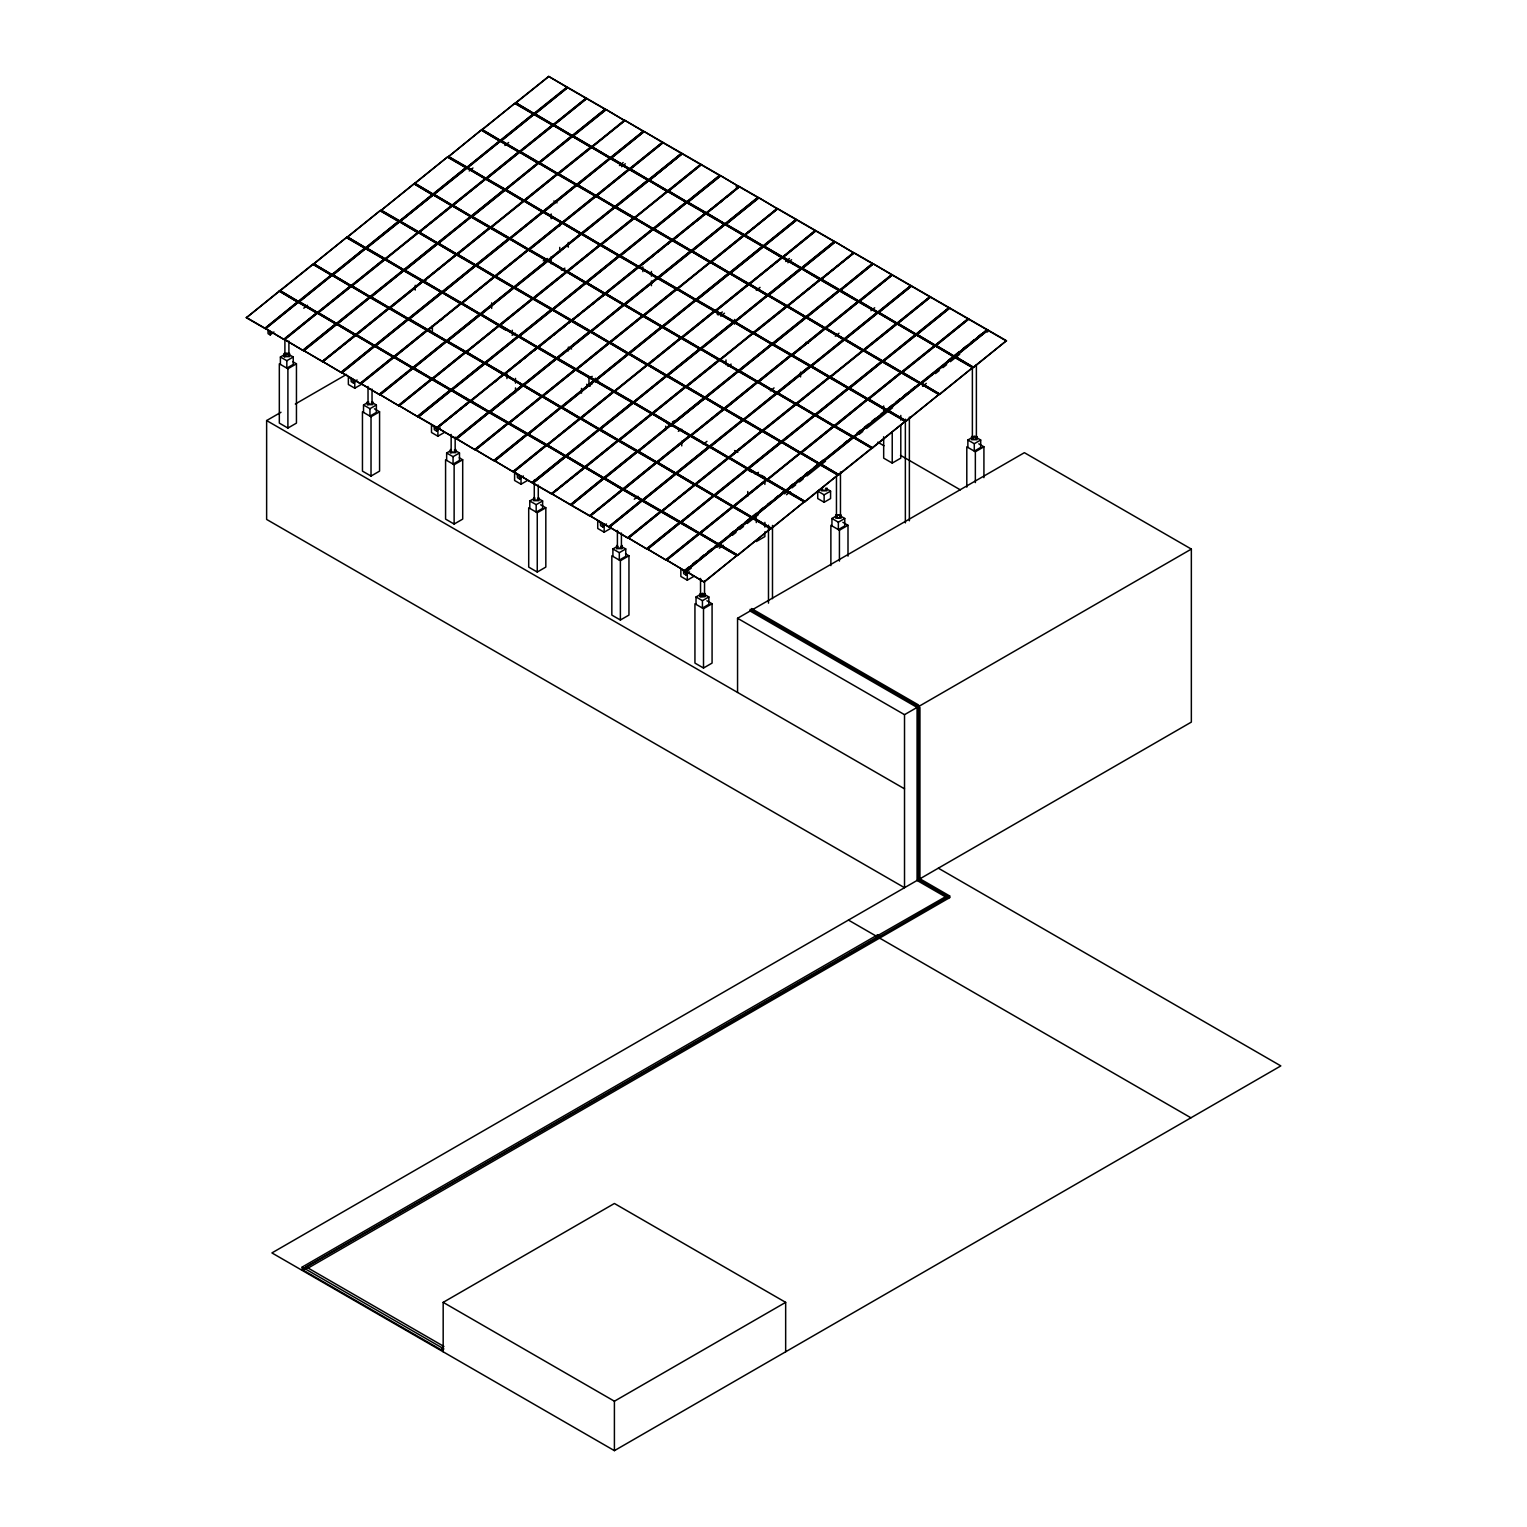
<?xml version="1.0" encoding="UTF-8"?>
<svg xmlns="http://www.w3.org/2000/svg" width="1527" height="1527" viewBox="0 0 1527 1527"><rect width="100%" height="100%" fill="white"/><g stroke="black" fill="none" stroke-linecap="round" stroke-linejoin="round"><path stroke-width="1.5" d="M289.557 356.631L284.175 356.631L284.175 353.52L289.557 353.52L289.557 356.364M372.683 401.563L372.683 404.674L367.301 404.617L367.301 401.83M621.642 548.46L621.413 547.601M822.118 488.468L821.507 490.797L826.89 490.797L826.89 487.972M284.175 353.844L289.023 353.539M455.218 450.331L455.81 449.549L455.81 452.66L450.427 452.622L450.427 449.511L451.038 450.331M621.413 546.303L622.062 545.483L622.062 548.651L616.66 548.651L616.66 545.483M976.784 436.817L977.032 439.7L971.63 439.7L971.63 436.531L977.032 436.531M534.126 497.535L533.534 500.665L538.936 500.665L538.936 497.821M840.69 515.191L841.11 518.168L835.708 518.111L835.708 515L836.204 515.859M700.282 596.637L704.94 596.351M279.212 291.084L246.362 317.75L264.82 328.42L297.689 302.079L279.212 291.084L297.689 302.079M246.362 317.75L279.231 291.409M279.956 290.55L312.825 264.209L331.359 275.242L298.49 301.582L279.956 290.55L298.49 301.582M313.703 263.751L346.572 237.41L364.972 248.042L332.18 274.745L313.646 263.713L332.18 274.745M347.373 236.914L380.242 210.573L398.662 221.205L365.85 247.908L347.316 236.876L365.85 247.908M280.033 290.913L312.901 264.572M313.703 264.076L346.572 237.41M347.392 237.239L380.242 210.573M413.932 183.736L381.063 210.402L399.54 221.071L432.408 194.731L413.932 183.736L432.408 194.731M414.733 183.24L447.602 156.899L466.021 167.531L433.21 194.234L414.676 183.202L433.21 194.234M381.063 210.402L413.932 184.061M414.752 183.564L447.602 156.899M448.423 156.727L481.291 130.062L499.768 141.057L466.899 167.397L448.423 156.727L481.234 130.024L499.768 141.057M482.036 129.528L514.962 103.225L533.381 113.857L500.57 140.56L482.036 129.528L500.57 140.56M515.725 102.691L548.651 76.388L567.128 87.383L534.259 113.723L515.725 102.691L534.259 113.723M482.112 129.89L514.962 103.225M515.782 103.053L548.651 76.713M264.82 328.42L297.612 301.716M298.433 301.22L331.302 274.879L312.92 264.266M332.103 274.383L364.972 248.042M365.793 247.546L398.662 221.205M399.54 221.071L432.332 194.368M433.153 193.872L466.021 167.531M265.526 328.496L298.395 302.155L316.795 312.787L284.003 339.49L265.469 328.458L284.003 339.49M299.197 301.659L332.008 275.28L350.485 285.95L317.673 312.653L299.139 301.621L317.673 312.653M466.899 167.397L499.692 140.694M500.512 140.179L533.381 113.857M265.526 328.82L298.395 302.155M299.216 301.983L332.065 275.318L350.542 286.312M332.886 274.822L365.755 248.481L384.155 259.113L351.363 285.816L332.829 274.784L351.363 285.816M404.044 269.955L385.606 258.979L404.044 269.955L436.856 243.251L418.474 232.638L385.033 258.979L366.499 247.947L399.425 221.644L417.902 232.638L399.425 221.644M400.246 221.148L433.057 194.769L451.591 205.801L418.722 232.142L400.246 221.472L433.114 194.807M534.183 113.342L567.051 87.02L548.67 76.407M332.886 275.146L365.755 248.481M366.575 248.309L399.444 221.969M433.859 194.273L466.785 167.97L485.262 178.964L452.393 205.305L433.859 194.273L452.393 205.305M467.586 167.474L500.455 141.133L518.875 151.765L486.082 178.468L467.548 167.436L486.082 178.468M400.246 221.472L433.114 195.132M433.935 194.635L466.804 168.294M467.606 167.798L500.455 141.133M501.276 140.637L534.145 114.296L552.545 124.928L519.753 151.631L501.219 140.599L519.753 151.631M534.946 113.8L567.815 87.459L586.234 98.091L553.423 124.794L534.889 113.761L553.423 124.794M501.295 140.961L534.145 114.296M534.965 114.124L567.815 87.459M283.927 339.128L316.795 312.787M317.616 312.291L350.485 285.95M351.286 285.454L384.155 259.113M284.48 339.433L317.349 313.092L335.806 323.762L303.014 350.466L284.48 339.433L303.014 350.466M385.033 258.979L417.844 232.276M418.722 232.142L451.515 205.439L433.134 194.826M452.316 204.942L485.185 178.602L466.804 167.989M284.556 339.796L317.406 313.13L335.883 324.125M318.15 312.596L351.076 286.293L369.553 297.288L336.684 323.629L318.15 312.596L336.684 323.629M351.897 285.797L384.709 259.418L403.243 270.451L370.374 296.792L351.84 285.759L370.374 296.792M486.006 178.105L518.875 151.765M519.676 151.268L552.545 124.928M553.366 124.431L586.234 98.091M318.227 312.959L351.095 286.637M351.897 286.122L384.766 259.8M385.587 259.285L418.436 232.619L436.913 243.614M419.257 232.123L452.126 205.782L470.602 216.777L437.734 243.117L419.2 232.085L437.734 243.117M452.927 205.286L485.796 178.945L504.215 189.577L471.404 216.28L452.87 205.248L471.404 216.28M419.257 232.448L452.126 206.107M452.946 205.611L485.796 178.945M519.485 152.108L486.617 178.774L505.093 189.443L537.962 163.103L519.428 152.07L537.962 163.103M520.23 151.574L553.156 125.271L571.632 136.266L538.764 162.606L520.287 151.612M553.977 124.775L586.845 98.434L605.246 109.066L572.453 135.769L553.919 124.737L572.453 135.769M486.617 178.774L519.485 152.433M520.306 151.936L553.175 125.596M553.977 125.099L586.845 98.434M302.938 350.103L335.806 323.762M336.627 323.266L369.496 296.925L351.115 286.312M370.298 296.429L403.166 270.088L384.785 259.475M403.987 269.592L436.856 243.251M437.657 242.755L470.526 216.414L452.145 205.801M341.208 372.512L322.674 361.498L341.208 372.512L374 345.808L355.619 335.196L322.197 361.536L303.663 350.504L336.589 324.201L355.066 335.196L336.589 324.201M471.347 215.918L504.215 189.577M505.093 189.443L537.886 162.74M538.764 162.606L571.575 135.903L553.175 125.29M303.72 350.886L336.589 324.545M337.391 323.705L370.259 297.364L388.679 307.996L355.867 334.699L337.333 323.667L355.867 334.699M371.08 296.868L403.949 270.527L422.349 281.159L389.557 307.862L371.023 296.83L389.557 307.862M437.619 243.69L404.77 270.374L423.227 281.025L456.096 254.685L437.619 243.69L456.096 254.685M572.377 135.407L605.246 109.066M337.41 324.048L370.259 297.364M371.08 297.211L403.949 270.527M404.77 270.374L437.638 244.034M438.383 243.156L471.289 216.853L489.709 227.485L456.917 254.188L438.383 243.156L456.917 254.188M491.121 227.332L509.598 238.327L542.467 211.986L524.009 201.01L490.587 227.351L472.129 216.7L504.979 190.016L523.456 201.01L504.998 190.035M505.781 189.52L538.592 163.141L557.069 173.811L524.257 200.514L505.723 189.482L524.257 200.514M438.44 243.537L471.289 216.853M472.129 216.7L504.998 190.36M505.8 189.863L538.649 163.179M539.47 162.683L572.339 136.342L590.815 147.336L557.947 173.677L539.413 162.645L557.947 173.677M610.647 157.815L592.19 146.84L610.647 157.815L643.44 131.112L624.982 120.461L591.617 146.84L573.083 135.808L606.009 109.505L624.486 120.499L606.009 109.505M539.47 163.007L572.339 136.686M573.159 136.17L606.028 109.849M322.197 361.536L354.989 334.833M355.81 334.337L388.679 307.996M389.48 307.5L422.349 281.159M423.227 281.025L456.019 254.322M456.84 253.826L489.709 227.485M490.587 227.351L523.379 200.648M322.731 361.517L355.6 335.176L374.077 346.171M356.402 334.68L389.27 308.339L407.69 318.971L374.878 345.675L356.345 334.661L374.878 345.675M390.091 307.843L422.96 281.502L441.36 292.134L408.568 318.838L390.034 307.824L408.568 318.838M524.2 200.152L557.069 173.811M557.87 173.314L590.739 146.974L572.358 136.361M322.731 361.861L355.6 335.52M356.421 335.024L389.27 308.339M390.091 308.187L422.96 281.502M423.762 281.006L456.63 254.665L475.05 265.297L442.238 292.001L423.704 280.987L442.238 292.001M457.451 254.169L490.32 227.828L508.72 238.46L475.928 265.164L457.394 254.15L475.928 265.164M591.617 146.84L624.428 120.137M423.781 281.35L456.63 254.665M457.451 254.513L490.32 227.828M491.14 227.676L523.99 200.991L542.467 211.986M524.754 200.476L557.679 174.154L576.08 184.786L543.288 211.489L524.754 200.476L543.288 211.489M558.424 173.639L591.35 147.317L609.827 158.312L576.958 184.652L558.424 173.639L576.958 184.652M524.811 200.839L557.679 174.154M558.5 174.002L591.369 147.661M592.171 147.165L625.02 120.48M341.132 372.149L374 345.808M374.821 345.312L407.69 318.971M408.492 318.475L441.36 292.134M442.181 291.638L475.05 265.297M475.851 264.801L508.72 238.46M341.914 372.588L374.726 346.228L393.183 356.879L360.391 383.582L341.857 372.569L360.391 383.582M509.598 238.327L542.409 211.623M543.211 211.127L576.08 184.786M341.914 372.932L374.783 346.266L393.26 357.261M375.585 345.751L408.453 319.429L426.873 330.042L394.061 356.745L375.527 345.732L394.061 356.745M446.762 340.903L428.304 329.908L446.762 340.903L479.554 314.199L461.173 303.587L427.751 329.908L409.217 318.895L442.124 292.592L460.62 303.587L442.124 292.592M576.882 184.29L609.75 157.949L591.369 147.336M610.571 157.453L643.44 131.112M375.604 346.095L408.453 319.429M409.274 319.258L442.143 292.917M442.964 292.42L475.813 265.755L494.29 276.731L461.421 303.071L442.964 292.42L475.756 265.717L494.29 276.731M476.577 265.221L509.484 238.918L527.96 249.894L495.092 276.234L476.577 265.221L495.092 276.234M510.304 238.403L543.173 212.081L561.573 222.694L528.781 249.397L510.247 238.384L528.781 249.397M476.634 265.583L509.503 239.243M510.323 238.746L543.173 212.081M543.975 211.566L576.843 185.225L595.263 195.857L562.451 222.56L543.917 211.547L562.451 222.56M577.664 184.729L610.533 158.388L628.933 169.02L596.141 195.723L577.607 184.71L596.141 195.723M611.334 157.892L644.146 131.532L662.623 142.183L629.811 168.886L611.277 157.873L629.811 168.886M543.994 211.909L576.843 185.225M577.664 185.072L610.533 158.388M611.354 158.235L644.203 131.551L662.68 142.545M360.315 383.22L393.183 356.879M394.004 356.383L426.873 330.042M427.751 329.908L460.543 303.205M461.421 303.071L494.214 276.368M495.034 275.872L527.903 249.531L509.522 238.918M360.868 383.544L393.794 357.242L412.271 368.236L379.402 394.577L360.868 383.544L379.402 394.577M394.596 356.745L427.465 330.405L445.884 341.036L413.073 367.74L394.539 356.707L413.073 367.74M528.705 249.035L561.573 222.694M562.394 222.198L595.263 195.857M596.064 195.361L628.933 169.02M360.926 383.907L393.794 357.566M394.615 357.07L427.465 330.405M428.285 330.233L461.154 303.568L479.631 314.562M461.956 303.071L494.824 276.731L513.244 287.362L480.432 314.066L461.898 303.033L480.432 314.066M495.645 276.234L528.514 249.894L546.914 260.525L514.122 287.229L495.588 276.196L514.122 287.229M629.754 168.524L662.623 142.183M461.975 303.396L494.824 276.731M495.645 276.559L528.514 249.894M562.184 223.057L529.335 249.722L547.792 260.392L580.661 234.051L562.184 223.057L580.661 234.051M562.948 222.522L595.854 196.219L614.35 207.214L581.482 233.555L562.948 222.522L581.482 233.555M596.675 195.723L629.544 169.382L647.944 179.995L615.152 206.718L596.618 195.685L615.152 206.718M529.335 249.722L562.203 223.381M563.005 222.885L595.874 196.544M596.694 196.048L629.544 169.382M630.346 168.886L663.214 142.545L681.634 153.158L648.822 179.881L630.288 168.848L648.822 179.881M630.365 169.211L663.214 142.545M379.326 394.214L412.195 367.873L393.813 357.261M413.015 367.358L445.884 341.036M446.686 340.521L479.554 314.199M480.375 313.684L513.244 287.362M514.045 286.847L546.914 260.525M547.792 260.392L580.584 233.688M581.405 233.173L614.274 206.832L595.893 196.219M380.108 394.653L412.977 368.312L431.377 378.944L398.585 405.648L380.051 394.615L398.585 405.648M413.722 367.778L446.647 341.475L465.048 352.107L432.256 378.811L413.722 367.778L432.256 378.811M480.318 314.638L447.468 341.304L465.926 351.974L498.795 325.633L480.318 314.638L498.795 325.633M615.076 206.336L647.944 179.995M648.765 179.499L681.634 153.158M380.108 394.978L412.977 368.312M413.798 368.141L446.647 341.475M447.468 341.304L480.337 314.963M481.081 314.104L514.007 287.801L532.408 298.433L499.615 325.136L481.081 314.104L499.615 325.136M514.752 287.267L547.678 260.964L566.154 271.959L533.286 298.299L514.752 287.267L533.286 298.299M548.498 260.468L581.31 234.089L599.767 244.759L566.975 271.462L548.441 260.43L566.975 271.462M481.158 314.467L514.007 287.801M514.828 287.63L547.697 261.289M548.498 260.793L581.367 234.127M582.169 233.631L615.037 207.29L633.457 217.922L600.645 244.625L582.111 233.593L600.645 244.625M653.346 228.764L634.888 217.788L653.346 228.764L686.138 202.06L667.681 191.39L634.335 217.788L615.801 206.756L648.727 180.453L667.204 191.448L648.727 180.453M582.188 233.955L615.037 207.29M615.858 207.118L648.727 180.778M649.548 180.281L682.34 153.578L649.548 180.281L668.005 190.951L700.817 164.248L682.397 153.616L649.529 179.957L668.005 190.951M398.509 405.285L431.377 378.944M432.179 378.448L465.048 352.107M465.926 351.974L498.737 325.27M499.539 324.774L532.408 298.433M533.228 297.937L566.097 271.596L547.716 260.983M399.12 405.628L431.988 379.288L450.389 389.919L417.596 416.623L399.062 405.59L417.596 416.623M432.733 378.753L465.659 352.451L484.078 363.082L451.267 389.786L432.733 378.753L451.267 389.786M566.899 271.1L599.767 244.759M600.588 244.263L633.457 217.922M399.12 405.953L431.988 379.288M432.809 379.116L465.659 352.451M466.479 351.954L499.348 325.614L517.748 336.245L484.956 362.949L466.422 351.916L484.956 362.949M500.092 325.079L533.018 298.777L551.438 309.408L518.626 336.112L500.092 325.079L518.626 336.112M566.708 271.94L533.839 298.605L552.316 309.275L585.185 282.934L566.708 271.94L585.185 282.934M634.335 217.788L667.127 191.085M667.948 190.589L700.817 164.248M466.479 352.279L499.348 325.614M500.169 325.442L533.018 298.777M533.839 298.605L566.708 272.264M567.452 271.405L600.378 245.103L618.779 255.734L585.986 282.438L567.452 271.405L585.986 282.438M601.142 244.568L634.049 218.266L652.525 229.26L619.657 255.601L601.142 244.568L619.657 255.601M567.529 271.768L600.378 245.103M601.199 244.931L634.068 218.59M634.888 218.094L667.738 191.429M668.54 190.932L701.408 164.592L719.828 175.223L687.016 201.927L668.482 190.894L687.016 201.927M668.559 191.257L701.408 164.592M417.52 416.26L450.389 389.919M451.209 389.423L484.078 363.082M484.88 362.586L517.748 336.245M518.569 335.749L551.438 309.408M552.316 309.275L585.108 282.571M585.91 282.075L618.779 255.734M451.152 390.358L418.303 417.043L436.779 427.694L469.648 401.353L451.152 390.358L469.648 401.353M489.461 411.832L471.022 400.857L489.461 411.832L522.272 385.128L503.795 374.478L470.45 400.857L451.916 389.824L484.842 363.521L503.318 374.516L484.842 363.521M485.586 362.987L518.455 336.646L536.931 347.316L504.12 374.02L485.643 363.025M619.599 255.238L652.468 228.897L634.087 218.285M653.27 228.401L686.138 202.06M686.959 201.564L719.828 175.223M418.303 417.043L451.171 390.702M451.992 390.187L484.861 363.865M485.662 363.35L518.512 336.684L536.989 347.679M519.275 336.15L552.201 309.847L570.678 320.842L537.809 347.183L519.275 336.15L537.809 347.183M623.36 304.98L604.845 293.967L571.976 320.288L590.51 331.321L623.302 304.617L604.921 294.005L571.48 320.346L553.022 309.676L585.872 283.01L604.348 294.005L585.872 283.01M519.333 336.513L552.201 310.191M553.022 309.676L585.891 283.354M586.692 282.514L619.561 256.173L637.962 266.805L605.169 293.508L586.635 282.476L605.169 293.508M620.306 255.639L653.232 229.336L671.651 239.968L638.84 266.671L620.306 255.639L638.84 266.671M654.052 228.84L686.921 202.499L705.321 213.131L672.529 239.834L653.995 228.802L672.529 239.834M586.692 282.839L619.561 256.173M620.382 256.002L653.232 229.336M654.052 229.165L686.921 202.499M720.591 175.662L687.742 202.327L706.199 212.997L739.068 186.657L720.591 175.662L739.068 186.657M687.742 202.327L720.61 175.987M436.779 427.694L469.572 400.99M470.45 400.857L503.242 374.153M504.12 374.02L536.931 347.316M537.733 346.82L570.602 320.479L552.22 309.866M437.256 427.655L470.182 401.334L488.583 411.966L455.79 438.669L437.256 427.655L455.79 438.669M571.48 320.346L604.291 293.642M605.093 293.146L637.962 266.805M638.782 266.309L671.651 239.968M437.314 428.018L470.182 401.334M471.003 401.181L503.853 374.497M504.616 373.981L537.542 347.66L555.943 358.291L523.15 384.995L504.616 373.981L523.15 384.995M538.344 347.163L571.213 320.823L589.613 331.454L556.821 358.158L538.287 347.144L556.821 358.158M672.453 239.472L705.321 213.131M706.199 212.997L739.011 186.294M504.673 374.344L537.542 347.66M538.363 347.507L571.213 320.823M605.646 293.451L638.572 267.149L657.049 278.143L624.18 304.484L605.646 293.451L624.18 304.484M639.317 266.614L672.243 240.312L690.662 250.943L657.851 277.647L639.317 266.614L657.851 277.647M572.033 320.67L604.902 294.329M605.723 293.833L638.591 267.492M639.393 266.996L672.243 240.312M673.063 239.815L705.932 213.475L724.332 224.106L691.54 250.81L673.006 239.777L691.54 250.81M706.734 212.978L739.602 186.638L758.022 197.269L725.21 223.973L706.677 212.94L725.21 223.973M673.063 240.159L705.932 213.475M706.753 213.322L739.602 186.638M455.714 438.306L488.583 411.966M489.403 411.469L522.272 385.128M523.074 384.632L555.943 358.291M556.744 357.795L589.613 331.454M590.51 331.321L623.302 304.617M624.104 304.121L656.973 277.78L638.591 267.168M456.478 438.745L489.346 412.405L507.766 423.036L474.954 449.74L456.439 438.726L474.954 449.74M523.036 385.567L490.186 412.252L508.644 422.903L541.512 396.562L523.036 385.567L541.512 396.562M657.793 277.284L690.662 250.943M691.464 250.447L724.332 224.106M725.153 223.61L758.022 197.269M456.497 439.089L489.346 412.405M490.186 412.252L523.036 385.911M523.78 385.052L556.706 358.73L575.125 369.362L542.314 396.066L523.78 385.052L542.314 396.066M557.47 358.215L590.395 331.893L608.872 342.888L576.003 369.229L557.527 358.234M591.197 331.397L624.009 305.037L642.485 315.688L609.674 342.392L591.14 331.378L609.674 342.392M523.856 385.415L556.706 358.73M557.527 358.578L590.395 332.237M591.216 331.741L624.066 305.056M624.829 304.541L657.755 278.219L676.156 288.851L643.363 315.555L624.829 304.541L643.363 315.555M696.045 299.693L677.606 288.718L696.045 299.693L728.856 272.989L710.379 262.339L677.034 288.718L658.5 277.704L691.426 251.382L709.902 262.377L691.426 251.382M692.189 250.867L725.058 224.526L743.515 235.177L710.723 261.88L692.189 250.867L710.723 261.88M624.887 304.904L657.755 278.219M658.576 278.067L691.445 251.726M692.246 251.23L725.115 224.545L743.592 235.54M758.785 197.708L725.936 224.393L744.393 235.043L777.262 208.703L758.785 197.708L777.262 208.703M725.936 224.393L758.804 198.052M474.897 449.377L507.766 423.036M508.644 422.903L541.436 396.199M542.257 395.703L575.125 369.362M576.003 369.229L608.796 342.525L590.415 331.913M475.508 449.74L508.376 423.399L526.777 434.012L493.985 460.734L475.451 449.701L493.985 460.734M609.617 342.029L642.485 315.688M643.287 315.192L676.156 288.851M475.508 450.064L508.376 423.399M542.047 396.562L509.197 423.227L527.655 433.897L560.524 407.556L542.047 396.562L560.524 407.556M542.848 396.066L575.717 369.725L594.137 380.338L561.344 407.06L542.81 396.027L561.344 407.06M609.407 342.888L576.557 369.553L595.015 380.204L627.883 353.882L609.407 342.888L627.883 353.882M677.034 288.718L709.845 262.014M710.647 261.518L743.515 235.177M744.393 235.043L777.205 208.34M509.197 423.227L542.066 396.886M542.868 396.39L575.717 369.725M576.557 369.553L609.426 343.212M610.151 342.353L643.077 316.051L661.496 326.663L628.685 353.367L610.151 342.353L628.685 353.367M643.84 315.516L676.766 289.214L695.243 300.208L662.374 326.53L643.84 315.516L662.374 326.53M610.227 342.716L643.077 316.051M643.898 315.879L676.766 289.538M677.587 289.042L710.437 262.377M711.2 261.842L744.126 235.54L762.527 246.152L729.734 272.856L711.2 261.842L729.734 272.856M744.928 235.024L777.797 208.703L796.216 219.315L763.405 246.019L744.871 235.005L763.405 246.019M711.258 262.205L744.126 235.54M744.947 235.368L777.797 208.703M493.908 460.352L526.777 434.012M527.655 433.897L560.447 407.175M561.268 406.678L594.137 380.338M595.015 380.204L627.807 353.5M628.628 353.004L661.496 326.663M662.298 326.167L695.167 299.826L676.785 289.214M494.672 460.81L527.54 434.47L545.96 445.101L513.148 471.805L494.614 460.772L513.148 471.805M579.706 418.627L561.173 407.594L528.361 434.298L546.838 444.968L579.706 418.627L561.249 407.652M695.988 299.33L728.856 272.989M729.658 272.493L762.527 246.152M494.691 461.135L527.54 434.47M528.361 434.298L561.23 407.633M561.974 407.098L594.9 380.796L613.32 391.427L580.508 418.131L561.974 407.098L580.508 418.131M614.732 391.275L633.209 402.269L666.077 375.928L647.543 364.896L614.198 391.294L595.721 380.624L628.532 353.92L647.066 364.953L628.609 353.978M763.347 245.656L796.216 219.315M562.051 407.461L594.9 380.796M595.721 380.624L628.59 354.283M629.391 353.462L662.26 327.122L680.679 337.753L647.868 364.457L629.334 353.424L647.868 364.457M663.081 326.625L695.949 300.285L714.35 310.916L681.557 337.62L663.023 326.587L681.557 337.62M729.62 273.448L696.77 300.113L715.228 310.783L748.096 284.442L729.62 273.448L748.096 284.442M629.41 353.787L662.26 327.122M663.081 326.95L695.949 300.285M696.77 300.113L729.639 273.772M763.309 246.61L730.44 273.276L748.917 283.946L781.786 257.605L763.252 246.572L781.786 257.605M764.054 246.076L796.979 219.773L815.38 230.405L782.587 257.109L764.111 246.114M730.44 273.276L763.309 246.935M764.13 246.439L796.979 219.773M513.091 471.442L545.96 445.101M546.838 444.968L579.63 418.264M580.451 417.768L613.32 391.427M513.702 471.786L546.513 445.407L564.971 456.077L532.179 482.78L513.645 471.748L532.179 482.78M614.198 391.294L646.99 364.59M647.811 364.094L680.679 337.753M681.481 337.238L714.35 310.916M513.702 472.11L546.571 445.445L565.047 456.439M547.372 444.949L580.241 418.608L598.718 429.602L565.849 455.943L547.315 444.911L565.849 455.943M581.043 418.112L613.911 391.771L632.331 402.403L599.519 429.106L580.985 418.074L599.519 429.106M715.228 310.783L748.039 284.079M748.917 283.946L781.709 257.242M782.587 257.109L815.38 230.405M547.391 445.273L580.26 418.932M581.062 418.436L613.911 391.771M614.751 391.599L647.601 364.934M648.345 364.399L681.271 338.097L699.69 348.729L666.879 375.432L648.345 364.399L666.879 375.432M682.092 337.601L714.96 311.26L733.361 321.892L700.569 348.595L682.035 337.562L700.569 348.595M648.421 364.762L681.271 338.097M682.092 337.925L714.96 311.26M748.631 284.423L715.781 311.088L734.239 321.758L767.108 295.417L748.574 284.385L767.108 295.417M749.452 283.927L782.32 257.586L800.721 268.218L767.928 294.921L749.394 283.888L767.928 294.921M783.065 257.051L815.991 230.749L834.41 241.381L801.599 268.084L783.065 257.051L801.599 268.084M715.781 311.088L748.65 284.747M749.452 284.251L782.32 257.586M783.141 257.414L815.991 230.749M532.102 482.417L564.971 456.077M565.773 455.58L598.641 429.24L580.26 418.627M599.462 428.743L632.331 402.403M633.209 402.269L666.001 375.566M666.822 375.069L699.69 348.729M565.734 456.516L584.211 467.51L565.773 456.535L532.885 483.181L551.342 493.851L584.707 467.472L603.165 478.123L570.373 504.826L551.839 493.794L584.746 467.491L603.222 478.485M700.492 348.232L733.361 321.892M734.239 321.758L767.05 295.055M767.852 294.558L800.721 268.218M532.885 483.181L565.753 456.859M566.498 455.981L599.424 429.679L617.824 440.31L585.032 467.014L566.498 455.981L585.032 467.014M600.168 429.144L633.094 402.842L651.571 413.836L618.702 440.177L600.168 429.144L618.702 440.177M633.915 402.345L666.784 376.005L685.184 386.636L652.392 413.34L633.858 402.307L652.392 413.34M801.541 267.721L834.41 241.381M566.555 456.344L599.424 429.679M600.245 429.507L633.113 403.166M633.915 402.67L666.784 376.005M667.585 375.508L700.454 349.168L718.931 360.162L686.062 386.503L667.528 375.47L686.062 386.503M738.763 370.641L720.305 359.666L738.763 370.641L771.555 343.938L753.097 333.268L719.751 359.666L701.217 348.633L734.143 322.331L752.62 333.325L734.143 322.331M734.945 321.834L767.757 295.455L786.29 306.488L753.422 332.829L734.888 321.796L753.422 332.829M667.604 375.833L700.473 349.492M701.275 348.996L734.143 322.655M734.964 322.159L767.814 295.494M801.484 268.657L768.635 295.322L787.111 305.992L819.98 279.651L801.484 268.657L819.98 279.651M854.185 252.795L821.316 279.136L839.793 290.13L872.604 263.427L854.127 252.757L820.782 279.155L802.324 268.485L835.116 241.781L853.65 252.814L835.193 241.839M768.635 295.322L801.503 268.981M802.324 268.485L835.193 242.144M551.342 493.851L584.154 467.147M584.956 466.651L617.824 440.31M618.645 439.814L651.514 413.473L633.132 402.861M652.315 412.977L685.184 386.636M686.005 386.14L718.873 359.799L700.492 349.187M585.566 466.995L618.435 440.654L636.835 451.286L604.043 477.989L585.509 466.957L604.043 477.989M652.105 413.817L619.256 440.501L637.713 451.152L670.582 424.811L652.105 413.817L670.582 424.811M719.751 359.666L752.544 332.962M753.365 332.466L786.233 306.125L767.833 295.513M787.111 305.992L819.904 279.288M551.896 494.175L584.765 467.835M585.585 467.338L618.435 440.654M619.256 440.501L652.124 414.161M652.869 413.283L685.795 386.98L704.195 397.612L671.403 424.315L652.869 413.283L671.403 424.315M686.539 386.446L719.465 360.143L737.942 371.137L705.073 397.478L686.539 386.446L705.073 397.478M820.782 279.155L853.574 252.451M652.926 413.664L685.795 386.98M686.616 386.827L719.484 360.487M720.286 359.99L753.155 333.306M753.956 332.81L786.825 306.469L805.302 317.463L772.433 343.804L753.899 332.771L772.433 343.804M787.646 305.973L820.514 279.632L838.915 290.264L806.122 316.967L787.588 305.934L806.122 316.967M753.975 333.153L786.844 306.812M787.646 306.316L820.514 279.632M821.335 279.46L854.127 252.757M570.373 504.826L603.165 478.123M603.967 477.627L636.835 451.286M637.713 451.152L670.525 424.449M671.326 423.952L704.195 397.612M705.016 397.115L737.885 370.775L719.503 360.162M738.686 370.278L771.555 343.938M772.376 343.441L805.244 317.101L786.863 306.488M571.079 505.246L603.928 478.562L622.405 489.556L589.537 515.897L571.079 505.246L603.871 478.543L622.405 489.556M604.692 478.046L637.618 451.725L656.018 462.357L623.226 489.06L604.692 478.046L623.226 489.06M638.42 451.228L671.288 424.888L689.708 435.519L656.896 462.223L638.362 451.209L656.896 462.223M704.92 398.032L672.109 424.735L690.586 435.386L723.454 409.045L704.92 398.032L723.454 409.045M806.046 316.604L838.915 290.264M839.793 290.13L872.604 263.427M604.749 478.409L637.618 451.725M638.439 451.572L671.288 424.888M704.978 398.051L672.109 424.391L709.673 446.418L742.542 420.078L724.008 409.045L742.542 420.078M705.779 397.554L738.648 371.214L757.068 381.845L724.256 408.549L705.722 397.535L724.256 408.549M739.469 370.717L772.338 344.377L790.738 355.008L757.946 381.712L739.412 370.698L757.946 381.712M672.109 424.735L704.978 398.394M705.798 397.898L738.648 371.214M739.469 371.061L772.338 344.377M806.008 317.54L773.158 344.224L791.616 354.875L824.485 328.534L806.008 317.54L824.485 328.534M806.771 317.024L839.678 290.703L858.098 301.334L825.286 328.038L806.771 317.024L825.286 328.038M840.442 290.168L873.31 263.847L891.844 274.86L858.976 301.201L840.442 290.168L858.976 301.201M773.158 344.224L806.027 317.883M806.829 317.387L839.678 290.703M840.518 290.55L873.368 263.866M622.348 489.194L589.537 515.897M623.15 488.697L656.018 462.357M656.839 461.86L689.708 435.519M723.378 408.682L690.586 435.386M724.199 408.186L757.068 381.845M590.109 515.897L623.035 489.594L641.435 500.226L608.643 526.93L590.166 515.935M623.856 489.423L656.648 462.719L623.856 489.423L642.313 500.092L675.182 473.752L656.744 462.776M757.869 381.349L790.738 355.008M824.408 328.171L791.616 354.875M825.229 327.675L858.098 301.334M590.166 516.26L623.035 489.594M657.526 462.261L690.395 435.92L708.795 446.552L676.003 473.255L657.469 462.223L676.003 473.255M724.065 409.083L691.139 435.386L709.673 446.418M858.899 300.838L891.768 274.497L873.387 263.885M657.526 462.586L690.395 435.92M691.216 435.749L724.084 409.408M724.886 408.912L757.755 382.246L776.231 393.241L743.363 419.581L724.886 408.912L757.697 382.208L776.231 393.241M758.556 381.75L791.425 355.409L809.844 366.041L777.033 392.744L758.499 381.712L777.033 392.744M825.114 328.572L792.246 355.237L810.722 365.907L843.591 339.567L825.114 328.572L843.591 339.567M758.575 382.074L791.425 355.409M792.246 355.237L825.114 328.897M825.859 328.038L858.785 301.735L877.185 312.367L844.393 339.07L825.859 328.038L844.393 339.07M859.548 301.201L892.455 274.898L910.875 285.53L878.082 312.233L859.548 301.201L878.082 312.233M825.935 328.4L858.785 301.735M859.606 301.563L892.455 274.898M608.643 526.93L641.435 500.226M642.313 500.092L675.125 473.389M675.927 472.893L708.795 446.552M709.616 446.056L742.485 419.715M743.363 419.581L776.155 392.878M776.976 392.382L809.844 366.041M609.349 527.006L642.218 500.665L660.618 511.297L627.826 538L609.292 526.968L627.826 538M694.9 484.803L662.031 511.144L680.508 522.139L713.376 495.798L694.842 484.765L661.496 511.163L643.039 500.493L675.888 473.828L694.365 484.822L675.888 473.828M810.722 365.907L843.515 339.204M844.316 338.708L877.185 312.367M878.006 311.871L910.875 285.53M609.349 527.33L642.218 500.665M643.039 500.493L675.907 474.153M676.709 473.332L709.578 446.991L728.055 457.985L695.186 484.326L676.652 473.294L695.186 484.326M710.379 446.495L743.248 420.154L761.649 430.786L728.856 457.489L710.322 446.457L728.856 457.489M744.012 419.62L776.919 393.317L795.395 404.311L762.527 430.652L744.012 419.62L762.527 430.652M676.709 473.656L709.578 447.316M710.399 446.819L743.248 420.154M744.069 419.982L776.938 393.642M777.682 392.783L810.608 366.48L829.085 377.474L796.216 403.815L777.682 392.783L796.216 403.815M848.917 387.953L830.383 376.921L848.917 387.953L881.709 361.25L863.251 350.58L829.886 376.978L811.352 365.946L844.278 339.643L862.755 350.637L844.278 339.643M845.099 339.147L877.91 312.768L896.368 323.438L863.576 350.141L845.042 339.109L863.576 350.141M777.758 393.145L810.608 366.804M811.429 366.308L844.297 339.967M845.099 339.471L877.968 312.806L896.444 323.8M878.769 312.31L911.638 285.969L930.058 296.601L897.246 323.304L878.712 312.272L897.246 323.304M878.788 312.634L911.638 285.969M627.75 537.638L660.618 511.297M661.496 511.163L694.308 484.46M695.109 483.964L727.978 457.623L709.597 447.01M728.78 457.127L761.649 430.786M628.303 537.943L661.229 511.64L679.63 522.272L646.837 548.976L628.303 537.943L646.837 548.976M762.469 430.29L795.338 403.949L776.957 393.336M796.14 403.452L829.008 377.112L810.627 366.499M829.886 376.978L862.698 350.275M628.361 538.325L661.229 511.64M695.72 484.307L728.532 457.928L747.066 468.961L714.197 495.302L695.663 484.269L714.197 495.302M729.391 457.47L762.259 431.129L780.679 441.761L747.867 468.465L729.333 457.432L747.867 468.465M863.499 349.778L896.368 323.438M897.189 322.941L930.058 296.601M662.05 511.488L694.919 485.147M695.72 484.651L728.589 458.31M729.41 457.795L762.259 431.129M763.08 430.633L795.949 404.292L814.425 415.287L781.557 441.627L763.023 430.595L781.557 441.627M796.75 403.796L829.619 377.455L848.019 388.087L815.227 414.79L796.693 403.758L815.227 414.79M763.08 430.958L795.949 404.636M796.77 404.121L829.619 377.455M830.44 377.284L863.289 350.618M864.053 350.084L896.979 323.781L915.456 334.776L882.587 361.116L864.11 350.122M897.781 323.285L930.649 296.944L949.069 307.576L916.257 334.279L897.723 323.247L916.257 334.279M864.129 350.446L896.998 324.125M897.8 323.609L930.649 296.944M646.761 548.613L679.63 522.272M680.508 522.139L713.319 495.435L694.938 484.822M714.121 494.939L746.989 468.598L728.608 457.985M747.81 468.102L780.679 441.761M781.48 441.265L814.349 414.924L795.968 404.311M815.17 414.428L848.019 388.087M647.543 549.052L680.412 522.711L698.812 533.343L666.02 560.046L647.486 549.033L666.02 560.046M681.214 522.215L714.025 495.855L732.483 506.506L699.69 533.209L681.157 522.196L699.69 533.209M848.84 387.591L881.709 361.25M882.587 361.116L915.379 334.413L896.998 323.8M647.543 549.396L680.412 522.711M681.233 522.558L714.082 495.874L732.559 506.869M714.884 495.378L747.753 469.037L766.172 479.669L733.38 506.372L714.846 495.359L733.38 506.372M781.442 442.2L799.919 453.195L781.461 442.219L748.516 468.503L767.05 479.535L800.396 453.156L818.873 463.807L786.061 490.511L767.527 479.497L786.061 490.511M782.187 441.666L815.055 415.344L833.532 425.995L800.721 452.698L782.187 441.666L800.721 452.698M916.2 333.917L949.069 307.576M714.903 495.721L747.753 469.037M748.593 468.884L781.461 442.544M782.263 442.047L815.113 415.363L833.589 426.357M815.933 414.867L848.802 388.526L867.202 399.158L834.41 425.861L815.876 414.829L834.41 425.861M849.604 388.03L882.472 361.689L900.892 372.321L868.08 399.024L849.546 387.992L868.08 399.024M815.933 415.21L848.802 388.526M849.623 388.373L882.472 361.689M883.293 361.193L916.162 334.852L934.639 345.846L901.77 372.187L883.236 361.155L901.77 372.187M916.963 334.356L949.832 308.015L968.252 318.647L935.44 345.35L916.906 334.318L935.44 345.35M883.293 361.536L916.162 335.196M916.983 334.699L949.832 308.015M665.944 559.684L698.812 533.343M699.614 532.847L732.483 506.506M733.304 506.01L766.172 479.669M666.497 560.008L699.423 533.706L717.9 544.681L685.031 571.022L666.497 560.008L685.031 571.022M767.05 479.535L799.843 452.832M800.663 452.336L833.532 425.995M834.334 425.499L867.202 399.158M666.555 560.371L699.423 534.03M700.225 533.19L733.094 506.869L751.513 517.481L718.702 544.185L700.168 533.171L718.702 544.185M733.914 506.353L766.783 480.012L785.183 490.644L752.391 517.348L733.857 506.334L752.391 517.348M868.023 398.662L900.892 372.321M901.693 371.825L934.562 345.484L916.181 334.871M935.383 344.987L968.252 318.647M700.244 533.534L733.094 506.869M733.914 506.697L766.783 480.012M767.604 479.86L800.453 453.175L818.93 464.17M801.274 452.679L834.143 426.338L852.543 436.97L819.751 463.674L801.217 452.66L819.751 463.674M801.274 453.023L834.143 426.338M834.964 426.186L867.756 399.482L834.964 426.186L853.421 436.837L886.29 410.496L867.832 399.52M868.577 398.986L901.484 372.664L919.903 383.296L887.092 410L868.577 398.986L887.092 410M902.304 372.168L935.116 345.808L953.65 356.822L920.781 383.162L902.247 372.149L920.781 383.162M935.975 345.331L968.843 318.99L987.263 329.622L954.451 356.325L935.917 345.312L954.451 356.325M868.634 399.349L901.484 372.664M902.323 372.512L935.173 346.171M935.994 345.675L968.843 318.99M684.955 570.659L717.824 544.318L699.442 533.706M718.644 543.822L751.513 517.481M752.315 516.985L785.183 490.644M786.004 490.148L818.873 463.807M819.675 463.311L852.543 436.97M685.738 571.117L718.587 544.776L737.007 555.389L704.214 582.111L685.68 571.079L704.214 582.111M853.421 436.837L886.214 410.133M887.034 409.637L919.903 383.296M920.705 382.8L953.573 356.459L935.192 345.846M685.738 571.442L718.587 544.776M719.408 544.28L752.277 517.939L770.677 528.552L737.885 555.274L719.351 544.242L737.885 555.274M753.078 517.443L785.947 491.102L804.366 501.715L771.555 528.437L753.021 517.405L771.555 528.437M786.71 490.568L819.636 464.265L838.037 474.878L805.244 501.581L786.71 490.568L805.244 501.581M954.394 355.963L987.263 329.622M719.427 544.605L752.277 517.939M753.097 517.768L785.947 491.102M786.787 490.93L819.636 464.265M820.381 463.731L853.307 437.428L871.783 448.423L838.915 474.744L820.381 463.731L838.915 474.744M854.127 436.932L886.996 410.591L905.396 421.204L872.604 447.907L854.07 436.894L872.604 447.907M887.798 410.076L920.609 383.716L939.086 394.367L906.274 421.07L887.741 410.057L906.274 421.07M820.457 464.093L853.326 437.753M854.127 437.256L886.996 410.591M887.817 410.419L920.666 383.754L939.143 394.749M921.487 383.239L954.356 356.917L972.756 367.53L939.964 394.233L921.43 383.22L939.964 394.233M955.158 356.402L988.026 330.08L1006.446 340.693L973.634 367.396L955.1 356.383L973.634 367.396M921.487 383.582L954.356 356.917M955.177 356.745L988.026 330.08M704.138 581.73L737.007 555.389M737.808 554.893L770.677 528.552M771.498 528.056L838.037 474.878M838.857 474.382L871.726 448.041L853.345 437.428M872.528 447.545L905.396 421.204M906.217 420.708L939.086 394.367M939.888 393.871L972.756 367.53M973.577 367.034L1006.446 340.693M469.228 170.967L472.969 167.989M504.922 145.485L508.644 142.507M270.222 334.928L270.107 332.504L267.969 331.264L268.084 333.707L270.222 334.928L273.944 331.97M303.778 308.206L307.5 305.247M619.447 165.527L623.169 162.549M621.584 166.748L625.326 163.79M353.348 382.933L353.233 380.49L351.095 379.269L351.21 381.693L353.348 382.933L357.07 379.956M436.359 428.495L434.222 427.255L434.317 429.679L436.474 430.919L436.359 428.495L473.618 398.795M494.118 382.475L497.859 379.498M501.581 376.539L505.303 373.561M509.025 370.603L512.767 367.625M516.489 364.667L520.211 361.689M523.952 358.73L527.674 355.753M533.267 351.305L540.711 345.369M553.767 334.967L557.489 332.008M561.211 329.03L564.933 326.072M568.674 323.094L572.396 320.136M576.118 317.158L579.859 314.199M583.581 311.222L587.303 308.263M591.025 305.285L594.767 302.327M600.359 297.86L609.674 290.454M643.211 263.732L646.933 260.754M650.674 257.796L654.396 254.818M658.118 251.86L661.859 248.882M667.433 244.435L676.766 237.009M697.266 220.69L700.988 217.712M704.71 214.753L708.433 211.776M712.174 208.817L715.896 205.84M719.618 202.881L723.359 199.903M727.081 196.945L730.803 193.967M436.474 430.919L440.196 427.942M718.606 314.944L722.328 311.966M785.699 261.499L789.421 258.54M720.744 316.165L724.466 313.207M787.837 262.739L791.559 259.762M519.581 478.905L519.485 476.481L517.329 475.241L517.443 477.665L519.581 478.905L523.322 475.947M756.323 290.378L760.045 287.4M835.269 336.207L839.01 333.249M634.278 499.234L638 496.275M703.241 444.319L706.963 441.341M770.333 390.874L774.055 387.915M870.963 310.725L874.685 307.767M602.707 526.891L602.592 524.467L600.455 523.227L600.569 525.67L602.707 526.891L606.448 523.933M689.555 571.919L685.833 574.896L683.695 573.656L683.581 571.232L689.173 566.765M692.895 563.807L696.636 560.829M700.359 557.87L704.081 554.893M707.803 551.934L711.544 548.957M715.266 545.998L718.988 543.02M730.173 534.126L733.895 531.148M737.636 528.17L741.358 525.212M745.081 522.234L756.266 513.339M759.988 510.362L763.71 507.403M767.451 504.425L771.173 501.467M774.895 498.489L778.636 495.531M782.358 492.553L786.081 489.594M789.803 486.617L793.544 483.658M797.266 480.681L800.988 477.722M804.71 474.744L808.451 471.767M814.044 467.319L823.358 459.894M843.858 443.574L847.58 440.597M856.895 433.191L860.617 430.213M864.358 427.255L868.08 424.277M871.802 421.318L875.544 418.341M881.117 413.893L892.302 404.979M896.044 402.021L899.766 399.043M903.488 396.085L907.21 393.107M910.951 390.149L914.673 387.171M948.21 360.448L959.395 351.554M963.117 348.576L966.858 345.617M970.58 342.64L974.302 339.681M978.024 336.704L981.766 333.745M685.833 574.896L685.718 572.453L691.311 568.006M717.404 547.22L721.126 544.261M732.311 535.347L736.033 532.389M739.774 529.411L743.496 526.452M747.218 523.475L758.404 514.58M784.496 493.794L788.218 490.816M791.94 487.857L795.682 484.88M799.404 481.921L803.126 478.944M806.867 475.985L825.496 461.135M859.033 434.412L862.774 431.454M866.496 428.476L892.589 407.709M935.44 373.561L939.181 370.603M942.903 367.625L946.625 364.667M950.348 361.689L959.681 354.264M719.389 548.174L723.111 545.196M786.5 494.729L790.222 491.751M922.575 386.35L926.297 383.392M280.395 364.419L280.395 356.994L286.828 353.291M284.175 356.631L284.766 355.657L284.805 356.784M286.828 360.716L293.241 356.994L293.241 364.419L286.828 368.122L286.828 360.716L280.395 356.994M422.75 282.228L425.957 280.376M287.897 368.751L296.448 363.808L296.448 423.113L287.897 428.056L279.326 423.113L279.326 363.808L287.897 368.751L287.897 428.056M938.341 868.176L1280.829 1065.903L614.408 1450.65L271.921 1252.923L1191.346 722.099L1191.346 549.09L904.518 714.674L904.518 887.702L266.633 519.428L266.633 420.555L280.987 412.271M295.322 404.006L346.553 374.42M438.745 321.204L442.83 318.838M543.23 260.869L547.334 258.502M351.573 378.944L348.366 377.093L348.366 384.499L354.779 388.202L361.212 384.499M561.459 270.126L564.875 268.141M363.521 412.405L363.521 404.999L368.331 402.212M369.954 408.702L376.367 404.999L376.367 412.405L369.954 416.108L369.954 408.702L363.521 404.999M371.023 416.737L379.574 411.794L379.574 471.118L371.023 476.061L362.453 471.118L362.453 411.794L371.023 416.737L371.023 476.061M512.079 335.291L515.496 333.306M436.302 427.865L431.492 425.079L431.492 432.485L437.905 436.207L444.319 432.485M506.945 397.574L510.362 395.608M446.647 460.39L446.647 452.985L451.458 450.198M450.427 452.622L451.057 452.775M453.061 456.688L459.493 452.985L459.493 460.39L453.061 464.113L453.061 456.688L446.647 452.985M592.209 376.367L588.983 378.219L588.983 385.625L592.209 383.773M454.13 464.723L462.7 459.78L462.7 519.104L454.13 524.047L445.579 519.104L445.579 459.78L454.13 464.723L454.13 524.047M517.825 474.916L514.599 473.065L514.599 480.49L521.031 484.193L527.445 480.49M727.692 366.098L731.128 364.132M529.774 508.396L529.774 500.971L532.98 499.119M536.187 504.673L542.619 500.971L542.619 508.396L536.187 512.099L536.187 504.673L529.774 500.971M537.256 512.709L545.826 507.766L545.826 567.09L537.256 572.033L528.705 567.09L528.705 507.766L537.256 512.709L537.256 572.033M678.332 431.282L681.748 429.297M742.637 445.903L745.844 444.052M600.951 522.902L597.725 521.051L597.725 528.476L604.158 532.179L610.571 528.476L610.571 524.773M612.9 556.382L612.9 548.957L617.71 546.189M616.679 548.594L617.118 547.62M619.313 552.679L625.746 548.957L625.746 556.382L619.313 560.085L619.313 552.679L612.9 548.957M755.235 474.191L758.442 472.339M620.382 560.714L628.952 555.771L628.952 615.076L620.382 620.019L611.831 615.076L611.831 555.771L620.382 560.714L620.382 620.019M827.367 489.27L830.573 491.121L830.573 498.546L824.141 502.249L817.728 498.546L817.728 491.121L822.538 488.335M817.728 491.121L824.141 494.824L830.573 491.121M687.284 580.165L687.284 572.759L680.851 569.056L680.851 576.462L687.284 580.165L693.697 576.462M756.304 541.551L764.874 536.607L764.874 531.854M883.675 436.779L883.675 458.138L892.226 463.082L900.796 458.138L900.796 424.907M696.026 604.368L696.026 596.962L702.439 593.24L708.852 596.962L708.852 604.368L702.439 608.07L702.439 600.665L708.852 596.962M831.948 525.899L831.948 518.474L838.361 514.771L844.775 518.474L844.775 525.899L838.361 529.602L838.361 522.196L844.775 518.474M967.87 447.43L967.87 440.005L972.68 437.218M974.283 443.708L980.697 440.005L980.697 447.43L974.283 451.133L974.283 443.708L967.87 440.005M703.508 608.7L712.078 603.757L712.078 663.081L703.508 668.024L694.938 663.081L694.938 603.757L703.508 608.7L703.508 668.024M830.879 565.62L830.879 525.288L839.43 530.213L848 525.288L848 556.133M966.801 487.151L966.801 446.8L975.352 451.744L983.922 446.8L983.922 477.646M737.56 692.437L737.56 618.282L1024.388 452.679L1191.346 549.09M443.918 1348.933L441.78 1350.154L302.155 1269.548L302.155 1267.086L877.701 934.791L879.628 935.612L879.533 937.998M877.701 935.612L946.855 895.986L946.855 897.628M305.973 1269.281L305.973 1266.818L879.628 935.612M302.155 1269.548L949.699 895.986L949.699 897.628L308.034 1268.097M443.174 1351.777L443.174 1302.359L614.408 1203.486L785.661 1302.359L785.661 1351.777M443.174 1302.359L614.408 1401.213L785.661 1302.359M700.416 594.308L705.188 593.526M835.708 515.057L841.11 515.057M367.74 403.853L367.931 404.789M704.94 593.717L705.188 596.637L699.786 596.637L700.11 593.659M973.577 436.989A2.023 1.164 0 0 0 972.794 438.783L973.157 438.993M825.458 488.239L825.821 488.449A2.023 1.164 0 0 1 824.523 490.32A2.023 1.164 0 0 1 822.366 488.735M837.655 515.458A2.023 1.164 0 0 0 836.872 517.252L837.235 517.462M288.126 354.111L293.241 356.994M454.359 450.102L454.741 450.312A2.023 1.164 0 0 1 453.443 452.183A2.023 1.164 0 0 1 451.286 450.599M286.122 353.978A2.023 1.164 0 0 0 285.32 355.772L285.702 355.982M368.79 402.135A2.023 1.164 0 0 0 368.446 403.758L368.828 403.968M701.733 593.946A2.023 1.164 0 0 0 700.95 595.721L701.313 595.95M302.155 1267.086L441.876 1347.73M567.834 87.783L586.292 98.453M586.845 98.759L605.322 109.429M643.497 131.475L624.982 120.461M663.233 142.87L681.691 153.54M682.416 153.941L700.874 164.611M701.427 164.916L719.885 175.586M739.622 186.981L758.079 197.632M777.816 209.027L796.273 219.697M796.999 220.098L815.456 230.768M816.01 231.073L834.467 241.743M854.204 253.138L872.661 263.789M892.474 275.223L910.932 285.893M911.657 286.293L930.115 296.963M930.668 297.288L949.126 307.939M949.851 308.359L968.309 319.009M968.862 319.334L987.32 329.985M988.045 330.405L1006.503 341.075M736.109 186.79L738.266 188.031M985.488 330.767L987.625 332.008M573.14 135.846L591.56 146.477M687.761 202.022L706.142 212.635M725.955 224.068L744.336 234.681M764.13 246.114L782.511 256.727M820.705 278.792L802.248 268.122M821.316 279.136L839.735 289.767M514.981 103.55L533.438 114.22M534.164 114.62L552.621 125.29M610.533 158.732L629.009 169.382M629.563 169.707L648.021 180.377M686.215 202.423L667.681 191.39M686.921 202.824L705.398 213.494M705.932 213.818L724.409 224.469M744.126 235.864L762.603 246.534M782.32 257.91L800.797 268.58M820.514 279.975L838.991 290.626M839.697 291.046L858.155 301.697M858.804 302.06L877.262 312.73M954.356 357.242L972.833 367.912M520.325 151.631L538.707 162.244M615.858 206.794L634.259 217.426M730.46 272.951L748.841 283.564M768.654 295.016L787.035 305.629M864.129 350.141L882.511 360.754M500.474 141.457L518.932 152.127M557.126 174.173L538.592 163.141M557.679 174.498L576.156 185.149M576.862 185.569L595.32 196.219M615.057 207.615L633.514 218.285M653.251 229.68L671.708 240.331M672.262 240.655L690.719 251.306M728.913 273.371L710.379 262.339M881.785 361.613L863.251 350.58M882.491 362.033L900.949 372.683M901.503 373.008L919.96 383.659M974.283 436.302L980.697 440.005M978.788 443.842L983.922 446.8M553.843 200.972L557.069 202.843M448.442 156.403L466.823 167.016M486.636 178.468L505.017 189.081M658.557 277.723L676.976 288.355M696.789 299.788L715.17 310.401M715.8 310.783L734.182 321.395M773.158 343.899L810.646 365.545M811.41 365.984L829.829 376.615M447.621 157.224L466.079 167.894M485.815 179.27L504.273 189.94M543.173 212.406L561.65 223.057M599.844 245.122L581.31 234.089M600.397 245.427L618.855 256.097M619.561 256.517L638.038 267.168M657.755 278.563L676.232 289.214M695.949 300.609L714.426 311.279M714.96 311.584L733.437 322.254M771.631 344.3L753.097 333.268M772.338 344.72L790.814 355.371M791.444 355.734L809.902 366.404M829.638 377.799L848.096 388.45M848.802 388.87L867.279 399.52M867.832 399.845L886.29 410.496M886.996 410.916L905.473 421.586M877.739 442.181L883.942 445.75M900.453 455.294L960.349 489.862M490.511 226.989L472.053 216.319M491.16 227.351L509.541 237.964M529.335 249.397L547.716 260.01M701.275 348.671L719.675 359.303M834.964 425.861L853.345 436.474M471.309 217.197L489.785 227.847M490.32 228.172L508.796 238.823M528.514 250.218L546.99 260.888M642.543 316.051L624.009 305.037M643.096 316.375L661.554 327.045M662.279 327.446L680.737 338.116M681.29 338.421L699.748 349.091M738.667 371.557L757.125 382.208M834.143 426.682L852.62 437.333M381.082 210.077L399.463 220.709M400.265 221.167L418.646 231.78M533.858 298.299L552.24 308.912M571.422 319.983L552.946 309.313M572.052 320.346L590.434 330.958M724.905 408.606L743.286 419.219M380.261 210.898L398.719 221.568M456.649 255.009L475.107 265.66M494.843 277.055L513.301 287.725M514.026 288.126L532.484 298.796M533.038 299.101L551.495 309.771M571.232 321.166L589.689 331.817M666.077 375.928L647.543 364.896M666.784 376.329L685.26 386.999M685.795 387.324L704.271 397.974M743.267 420.479L761.725 431.148M762.278 431.473L780.736 442.124M819.636 464.59L838.113 475.26M571.575 348.996L568.349 347.144L568.349 350.866M734.602 450.541L737.808 452.393M595.206 379.326L598.622 381.311M761.439 475.317L764.874 477.283M842.866 522.31L848 525.288M366.556 247.985L384.976 258.617M404.77 270.05L423.17 280.663M442.964 292.096L461.345 302.709M557.546 358.253L575.927 368.866M576.557 369.229L594.938 379.841M595.721 380.299L614.121 390.931M614.751 391.294L633.132 401.906M748.593 468.56L766.974 479.173M346.572 237.735L365.048 248.405M365.755 248.806L384.231 259.475M403.949 270.871L422.425 281.522M422.96 281.846L441.437 292.497M499.348 325.938L517.825 336.608M537.542 348.003L556.019 358.654M556.725 359.074L575.183 369.725M575.736 370.049L594.194 380.719M594.919 381.12L613.377 391.79M613.93 392.095L632.388 402.765M671.307 425.231L689.765 435.882M690.395 436.245L708.872 446.915M747.772 469.381L766.23 480.032M766.783 480.356L785.26 491.007M785.966 491.427L804.424 502.097M499.444 326.511L505.876 330.233M667.299 423.418L672.109 426.205M748.822 470.488L752.028 472.339M831.948 518.474L838.361 522.196M586.635 384.27L590.071 386.255M409.274 318.914L427.675 329.546M447.487 340.998L465.869 351.611M485.681 363.044L504.063 373.657M619.275 440.177L637.656 450.789M370.278 297.708L388.736 308.359M389.29 308.683L407.747 319.334M408.472 319.754L426.93 330.424M427.484 330.729L445.941 341.399M446.667 341.8L465.124 352.47M465.678 352.775L484.135 363.445M522.329 385.491L503.795 374.478M599.424 430.003L617.901 440.673M618.454 440.998L636.912 451.648M637.618 452.068L656.095 462.719M675.182 473.752L656.648 462.719M733.113 507.193L751.57 517.844M752.296 518.264L770.753 528.934M451.973 389.862L470.373 400.494M490.186 411.927L508.567 422.54M509.197 422.903L527.578 433.515M528.38 433.973L546.761 444.605M642.256 499.73L623.779 489.06M643.02 500.169L661.439 510.801M662.031 511.144L680.45 521.776M298.395 302.48L316.872 313.15M412.977 368.637L431.454 379.307M431.988 379.612L450.465 390.282M470.182 401.677L488.659 412.328M489.365 412.748L507.823 423.399M508.376 423.723L526.853 434.393M527.559 434.794L546.017 445.464M623.035 489.919L641.512 500.589M642.218 500.99L660.695 511.66M661.229 511.984L679.706 522.635M680.412 523.055L698.889 533.706M718.606 545.101L737.083 555.771M246.362 317.444L264.744 328.057M303.72 350.542L322.121 361.174M418.322 416.718L436.703 427.331M532.904 482.876L551.285 493.488M551.877 493.832L570.296 504.464M571.098 504.922L608.567 526.567M683.581 571.232L685.718 572.453M918.51 708.242L750.12 611.029L750.12 609.388L919.941 707.421L919.941 880.449L918.51 881.27L918.51 704.959L751.551 608.567L751.551 610.208M371.557 402.212L376.367 404.999M456.287 451.133L459.493 452.985M537.79 498.203L542.619 500.971M625.746 548.957L620.993 546.303A2.023 1.164 0 0 1 620.783 547.869A2.023 1.164 0 0 1 618.053 547.888A2.023 1.164 0 0 1 617.786 546.322M293.031 361.823L296.448 363.808M374.439 408.816L379.574 411.794M459.283 457.795L462.7 459.78M540.692 504.807L545.826 507.766M625.516 553.786L628.952 555.771M706.925 600.779L712.078 603.757M737.56 618.282L904.518 714.674M696.026 596.962L702.439 600.665M266.633 420.555L904.518 788.829M919.941 878.788L949.699 895.986M918.51 879.609L949.699 897.628M878.216 935.612L879.533 936.337M848.439 920.075L1190.926 1117.802M879.838 938.494L877.701 937.254L877.701 934.791M305.973 1266.818L443.918 1346.451L441.78 1347.692L441.78 1350.154M976.383 364.648L976.383 438.192M975.352 451.744L975.352 482.589M972.375 366.747L972.375 437.925M948.267 896.807L948.267 898.449L917.078 880.449L917.078 705.779M909.367 417.1L909.367 520.802M905.358 419.181L905.358 522.883M900.796 415.42L900.796 420.173M892.226 432.236L892.226 463.082M883.675 405.934L883.675 410.687M878.216 934.791L878.216 937.254M840.461 471.9L840.461 516.68M839.43 530.213L839.43 561.077M836.452 476.348L836.452 516.393M824.141 494.824L824.141 502.249M800.549 372.187L800.549 376.921M772.49 525.441L772.49 598.679M768.482 525.154L768.482 603.146M764.874 479.669L764.874 484.403M764.874 522.368L764.874 527.12M756.304 517.825L756.304 522.578M747.753 491.522L747.753 496.275M734.544 319.448L734.544 324.182M725.993 359.971L725.993 364.724M717.423 309.943L717.423 314.696M704.539 581.062L704.539 595.148M700.53 578.428L700.53 594.862M681.748 441.169L681.748 445.903M665.696 426.205L665.696 429.908M651.418 271.443L651.418 276.196M651.418 280.949L651.418 285.683M642.867 266.901L642.867 271.653M621.413 533.057L621.413 547.162M617.404 530.442L617.404 546.876M614.408 1401.213L614.408 1450.65M604.158 524.773L604.158 532.179M595.415 378.219L595.415 381.922M581.501 388.431L581.501 393.164M568.292 242.449L568.292 247.183M559.741 221.281L559.741 226.034M559.741 247.393L559.741 252.127M551.171 213.971L551.171 218.705M551.171 256.67L551.171 263.789M538.287 485.071L538.287 499.157M534.278 480.108L534.278 498.89M521.031 476.768L521.031 484.193M515.496 378.391L515.496 383.143M515.496 387.896L515.496 392.63M512.289 330.233L512.289 333.936M506.945 373.848L506.945 378.601M491.656 302.861L491.656 308.435M455.161 437.085L455.161 451.171M451.152 434.451L451.152 450.904M437.905 428.782L437.905 436.207M432.37 325.671L432.37 332.771M415.249 285.32L415.249 290.073M372.034 389.099L372.034 403.185M368.026 386.465L368.026 402.899M354.779 380.796L354.779 388.202M303.835 1268.04L303.835 1270.521M288.908 341.094L288.908 355.199M284.9 340.826L284.9 354.913M975.123 436.97A2.023 1.164 0 0 1 975.982 438.764A2.023 1.164 0 0 1 972.794 438.783M839.201 515.458A2.023 1.164 0 0 1 840.06 517.233A2.023 1.164 0 0 1 836.872 517.252M703.279 593.927A2.023 1.164 0 0 1 704.138 595.702A2.023 1.164 0 0 1 700.95 595.721M808.413 343.231A2.023 1.164 0 0 1 806.122 342.239M674.209 420.688A2.023 1.164 0 0 1 672.491 421.7M538.134 498.565A2.023 1.164 0 0 1 537.237 500.054A2.023 1.164 0 0 1 534.603 499.673A2.023 1.164 0 0 1 535.042 498.107M371.615 402.326A2.023 1.164 0 0 1 371.29 403.968A2.023 1.164 0 0 1 368.446 403.758M287.668 353.978A2.023 1.164 0 0 1 288.527 355.753A2.023 1.164 0 0 1 285.32 355.772"/></g></svg>
